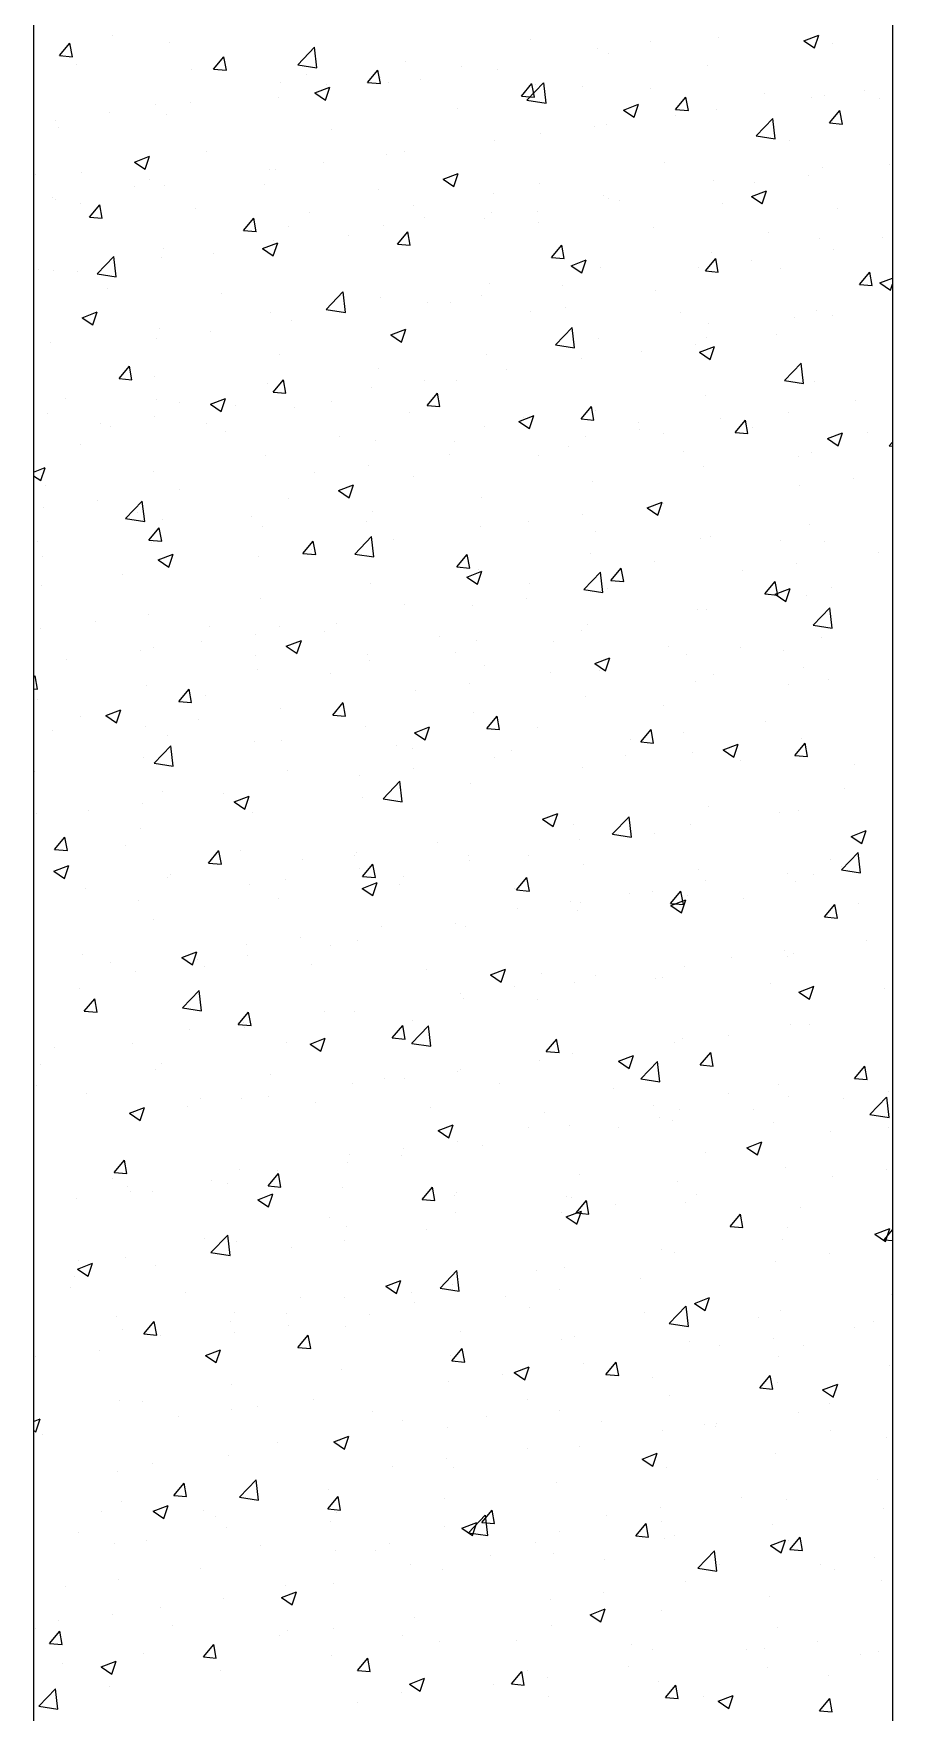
# Model space of a CAD drawing. Header units: millimetres. Extents: x 331487 to 517269, y 198509 to 399936.
# Drawn here: x 420204 to 420604, y 335988 to 336770 of the extents above; entities that cross this region are included whole.
import ezdxf

# ---------------------------------------------------------------- set-up
doc = ezdxf.new("R2010")
doc.units = ezdxf.units.MM
doc.header["$MEASUREMENT"] = 0
doc.layers.add('COLUMN', color=6, linetype='Continuous')

msp = doc.modelspace()

# ---------------------------------------------------------------- linework, layer by layer
at = {"layer": 'COLUMN'}
for p, q in [((420204.35, 340095.96), (420204.35, 335610.96)), ((420604.35, 339695.96), (420604.35, 335210.96))]:
    msp.add_line(p, q, dxfattribs=at)
at = {"layer": 'COLUMN', "color": 2, "linetype": 'Continuous'}
for p, q in [((420216.45, 336759.63), (420221.27, 336765.37)), ((420222.43, 336759.1), (420221.27, 336765.37)), ((420240.95, 336769.05), (420240.95, 336769.05)), ((420267.65, 336765.67), (420267.65, 336765.67)), ((420327.4, 336755.36), (420335.18, 336763.48)), ((420336.3, 336753.99), (420335.2, 336763.49)), ((420435.97, 336767), (420435.97, 336767)), ((420491.8, 336766.1), (420491.8, 336766.1)), ((420523.51, 336767.86), (420523.51, 336767.86)), ((420563.1, 336766.53), (420570.1, 336769.21)), ((420563.1, 336766.53), (420568.08, 336763.17)), ((420568.07, 336763.17), (420570.1, 336769.21)), ((420576.57, 336765.06), (420576.57, 336765.06)), ((420216.45, 336759.63), (420222.43, 336759.1)), ((420217.14, 336759.27), (420217.14, 336759.27)), ((420288.18, 336753.35), (420293, 336759.1)), ((420294.15, 336752.82), (420293, 336759.09)), ((420377.65, 336756.99), (420377.65, 336756.99)), ((420466.77, 336762.8), (420466.77, 336762.8)), ((420472.17, 336760.82), (420472.17, 336760.82)), ((420224.55, 336755.35), (420224.55, 336755.35)), ((420277.93, 336753.09), (420277.93, 336753.09)), ((420288.18, 336753.35), (420294.16, 336752.83)), ((420327.41, 336755.37), (420336.3, 336753.99)), ((420331.31, 336750.84), (420331.31, 336750.84)), ((420359.9, 336747.08), (420364.73, 336752.82)), ((420365.88, 336746.55), (420364.72, 336752.81)), ((420365.74, 336749.5), (420365.74, 336749.5)), ((420384.69, 336748.58), (420384.69, 336748.58)), ((420403.61, 336754.48), (420403.61, 336754.48)), ((420420.23, 336753.32), (420420.23, 336753.32)), ((420518.25, 336755.05), (420518.25, 336755.05)), ((420319.33, 336746.98), (420319.33, 336746.98)), ((420335.37, 336742.28), (420342.37, 336744.97)), ((420335.37, 336742.28), (420340.34, 336738.93)), ((420340.34, 336738.93), (420342.36, 336744.97)), ((420340.7, 336746.2), (420340.7, 336746.2)), ((420359.9, 336747.08), (420365.88, 336746.55)), ((420369.72, 336746.92), (420369.72, 336746.92)), ((420431.63, 336740.8), (420436.45, 336746.55)), ((420431.63, 336740.8), (420437.61, 336740.28)), ((420434.12, 336738.81), (420441.91, 336746.92)), ((420437.61, 336740.27), (420436.45, 336746.54)), ((420438.08, 336746.33), (420438.08, 336746.33)), ((420443.03, 336737.44), (420441.92, 336746.94)), ((420459.93, 336745.04), (420459.93, 336745.04)), ((420491.46, 336744.07), (420491.46, 336744.07)), ((420503.36, 336734.52), (420508.18, 336740.27)), ((420509.33, 336734), (420508.18, 336740.26)), ((420544.84, 336741.82), (420544.84, 336741.82)), ((420572.8, 336740.97), (420572.8, 336740.97)), ((420591.56, 336743.25), (420591.56, 336743.25)), ((420239.68, 336732.9), (420239.68, 336732.9)), ((420261.01, 336736.97), (420261.01, 336736.97)), ((420266.43, 336732.38), (420266.43, 336732.38)), ((420277.55, 336737.89), (420277.55, 336737.89)), ((420318.37, 336739.88), (420318.37, 336739.88)), ((420401.61, 336735.03), (420401.61, 336735.03)), ((420434.13, 336738.82), (420443.03, 336737.44)), ((420479.08, 336734.27), (420486.08, 336736.96)), ((420479.08, 336734.27), (420484.05, 336730.92)), ((420484.05, 336730.92), (420486.08, 336736.96)), ((420503.36, 336734.52), (420509.33, 336734)), ((420522.29, 336734.57), (420522.29, 336734.57)), ((420566.52, 336739.95), (420566.52, 336739.95)), ((420575.08, 336728.25), (420579.9, 336734)), ((420581.06, 336727.72), (420579.9, 336733.99)), ((420598.22, 336739.56), (420598.22, 336739.56)), ((420214.64, 336729.61), (420214.64, 336729.61)), ((420215.92, 336725.98), (420215.92, 336725.98)), ((420343.29, 336725.02), (420343.29, 336725.02)), ((420465.49, 336726.65), (420465.49, 336726.65)), ((420470.95, 336727.53), (420470.95, 336727.53)), ((420503.37, 336731.64), (420503.37, 336731.64)), ((420540.84, 336722.25), (420548.63, 336730.37)), ((420549.75, 336720.89), (420548.65, 336730.39)), ((420575.08, 336728.25), (420581.06, 336727.73)), ((420419.01, 336720.03), (420419.01, 336720.03)), ((420440.46, 336723.36), (420440.46, 336723.36)), ((420540.86, 336722.27), (420549.75, 336720.89)), ((420556.44, 336720.06), (420556.44, 336720.06)), ((420251.34, 336710.03), (420258.35, 336712.72)), ((420251.34, 336710.03), (420256.32, 336706.67)), ((420256.31, 336706.67), (420258.34, 336712.71)), ((420284.97, 336715.01), (420284.97, 336715.01)), ((420339.43, 336710.06), (420339.43, 336710.06)), ((420368.5, 336713.63), (420368.5, 336713.63)), ((420377.3, 336715.04), (420377.3, 336715.04)), ((420498.12, 336710.05), (420498.12, 336710.05)), ((420603.12, 336708.8), (420603.12, 336708.8)), ((420205.07, 336704.25), (420205.07, 336704.25)), ((420226.65, 336705), (420226.65, 336705)), ((420258.45, 336701.99), (420258.45, 336701.99)), ((420314.4, 336706.76), (420314.4, 336706.76)), ((420317.16, 336706.59), (420317.16, 336706.59)), ((420395.06, 336702.02), (420402.06, 336704.71)), ((420395.06, 336702.02), (420400.03, 336698.66)), ((420400.03, 336698.66), (420402.06, 336704.71)), ((420521.08, 336701.28), (420521.08, 336701.28)), ((420565.25, 336703.81), (420565.25, 336703.81)), ((420571.59, 336707.68), (420571.59, 336707.68)), ((420213.37, 336693.46), (420213.37, 336693.46)), ((420251.24, 336698.45), (420251.24, 336698.45)), ((420265.22, 336699.09), (420265.22, 336699.09)), ((420311.84, 336699.74), (420311.84, 336699.74)), ((420365.22, 336697.48), (420365.22, 336697.48)), ((420418.6, 336695.23), (420418.6, 336695.23)), ((420439.8, 336700.04), (420439.8, 336700.04)), ((420469.73, 336694.24), (420469.73, 336694.24)), ((420538.77, 336694.01), (420545.77, 336696.7)), ((420538.77, 336694.01), (420543.74, 336690.66)), ((420540.22, 336700.51), (420540.22, 336700.51)), ((420543.74, 336690.65), (420545.77, 336696.7)), ((420214.71, 336692.69), (420214.71, 336692.69)), ((420226.16, 336690.82), (420226.16, 336690.82)), ((420230.33, 336684.41), (420235.15, 336690.15)), ((420236.3, 336683.88), (420235.15, 336690.15)), ((420279.54, 336688.56), (420279.54, 336688.56)), ((420332.92, 336686.31), (420332.92, 336686.31)), ((420381.48, 336690.03), (420381.48, 336690.03)), ((420417.8, 336686.74), (420417.8, 336686.74)), ((420439.19, 336687.21), (420439.19, 336687.21)), ((420471.98, 336692.97), (420471.98, 336692.97)), ((420477.06, 336692.2), (420477.06, 336692.2)), ((420525.37, 336690.72), (420525.37, 336690.72)), ((420578.75, 336688.46), (420578.75, 336688.46)), ((420230.33, 336684.41), (420236.3, 336683.88)), ((420302.05, 336678.13), (420306.87, 336683.88)), ((420302.05, 336678.13), (420308.03, 336677.61)), ((420308.03, 336677.6), (420306.87, 336683.87)), ((420323.16, 336680.01), (420323.16, 336680.01)), ((420367.28, 336680.34), (420367.28, 336680.34)), ((420373.78, 336671.86), (420378.6, 336677.6)), ((420379.75, 336671.33), (420378.6, 336677.6)), ((420386.3, 336684.05), (420386.3, 336684.05)), ((420414.15, 336683.92), (420414.15, 336683.92)), ((420439.69, 336681.8), (420439.69, 336681.8)), ((420493.07, 336679.54), (420493.07, 336679.54)), ((420264.84, 336670), (420264.84, 336670)), ((420311.03, 336669.77), (420318.04, 336672.45)), ((420311.03, 336669.77), (420316.01, 336666.41)), ((420313.12, 336670.62), (420313.12, 336670.62)), ((420315.94, 336673.3), (420315.94, 336673.3)), ((420316.01, 336666.41), (420318.03, 336672.45)), ((420351, 336675.6), (420351, 336675.6)), ((420373.78, 336671.86), (420379.76, 336671.33)), ((420445.51, 336665.58), (420450.33, 336671.33)), ((420451.48, 336665.05), (420450.32, 336671.32)), ((420546.45, 336677.28), (420546.45, 336677.28)), ((420570.37, 336674.39), (420570.37, 336674.39)), ((420599.83, 336675.03), (420599.83, 336675.03)), ((420233.93, 336657.95), (420241.72, 336666.06)), ((420242.84, 336656.58), (420241.73, 336666.08)), ((420264, 336665.8), (420264, 336665.8)), ((420288.09, 336667.32), (420288.09, 336667.32)), ((420445.51, 336665.58), (420451.48, 336665.06)), ((420454.75, 336661.76), (420461.75, 336664.45)), ((420459.72, 336658.4), (420461.75, 336664.44)), ((420517.23, 336659.31), (420522.05, 336665.05)), ((420519.86, 336667.99), (420519.86, 336667.99)), ((420523.21, 336658.78), (420522.05, 336665.05)), ((420538.94, 336664.37), (420538.94, 336664.37)), ((420576.82, 336669.35), (420576.82, 336669.35)), ((420206.53, 336659.99), (420206.53, 336659.99)), ((420213.49, 336659.4), (420213.49, 336659.4)), ((420224.94, 336659.01), (420224.94, 336659.01)), ((420233.94, 336657.96), (420242.84, 336656.58)), ((420454.75, 336661.76), (420459.72, 336658.4)), ((420468.52, 336660.95), (420468.52, 336660.95)), ((420513.91, 336661.07), (420513.91, 336661.07)), ((420517.23, 336659.31), (420523.21, 336658.78)), ((420552.31, 336660.39), (420552.31, 336660.39)), ((420588.96, 336653.03), (420593.78, 336658.78)), ((420594.93, 336652.5), (420593.78, 336658.77)), ((420598.46, 336653.75), (420604.35, 336656.01)), ((420238.56, 336651.16), (420238.56, 336651.16)), ((420291.94, 336648.91), (420291.94, 336648.91)), ((420340.65, 336641.39), (420348.44, 336649.51)), ((420345.32, 336646.65), (420345.32, 336646.65)), ((420349.56, 336640.03), (420348.46, 336649.53)), ((420366.07, 336647.05), (420366.07, 336647.05)), ((420412.88, 336647.77), (420412.88, 336647.77)), ((420416.58, 336653.45), (420416.58, 336653.45)), ((420450.75, 336652.76), (420450.75, 336652.76)), ((420493.99, 336650.38), (420493.99, 336650.38)), ((420588.96, 336653.03), (420594.93, 336652.51)), ((420598.46, 336653.75), (420603.43, 336650.39)), ((420603.43, 336650.39), (420604.35, 336653.12)), ((420227.01, 336637.51), (420234.01, 336640.2)), ((420231.98, 336634.16), (420234.01, 336640.2)), ((420314.73, 336640.01), (420314.73, 336640.01)), ((420340.67, 336641.41), (420349.56, 336640.03)), ((420387.85, 336644.48), (420387.85, 336644.48)), ((420398.71, 336644.4), (420398.71, 336644.4)), ((420435.67, 336640.37), (420435.67, 336640.37)), ((420452.09, 336642.14), (420452.09, 336642.14)), ((420505.47, 336639.89), (420505.47, 336639.89)), ((420569.16, 336641.11), (420569.16, 336641.11)), ((420576.27, 336638.43), (420576.27, 336638.43)), ((420227.01, 336637.51), (420231.99, 336634.16)), ((420262.79, 336632.51), (420262.79, 336632.51)), ((420286.82, 336631.18), (420286.82, 336631.18)), ((420324.69, 336636.16), (420324.69, 336636.16)), ((420370.72, 336629.5), (420377.73, 336632.19)), ((420375.7, 336626.15), (420377.72, 336632.19)), ((420447.38, 336624.84), (420455.17, 336632.96)), ((420456.29, 336623.48), (420455.18, 336632.98)), ((420518.65, 336634.7), (420518.65, 336634.7)), ((420558.85, 336637.63), (420558.85, 336637.63)), ((420212.28, 336626.11), (420212.28, 336626.11)), ((420261.78, 336627.88), (420261.78, 336627.88)), ((420370.73, 336629.5), (420375.7, 336626.15)), ((420377.35, 336630.36), (420377.35, 336630.36)), ((420447.39, 336624.86), (420456.29, 336623.48)), ((420467.3, 336627.66), (420467.3, 336627.66)), ((420512.64, 336624.93), (420512.64, 336624.93)), ((420514.44, 336621.5), (420521.44, 336624.18)), ((420517.95, 336628.42), (420517.95, 336628.42)), ((420519.41, 336618.14), (420521.44, 336624.18)), ((420550.51, 336629.91), (420550.51, 336629.91)), ((420244.2, 336609.19), (420249.02, 336614.93)), ((420250.18, 336608.66), (420249.02, 336614.93)), ((420319.03, 336620.35), (420319.03, 336620.35)), ((420415.36, 336620.17), (420415.36, 336620.17)), ((420459.63, 336618.41), (420459.63, 336618.41)), ((420487.6, 336621.63), (420487.6, 336621.63)), ((420514.44, 336621.5), (420519.41, 336618.14)), ((420554.1, 336608.29), (420561.89, 336616.41)), ((420563.01, 336606.93), (420561.91, 336616.42)), ((420244.2, 336609.19), (420250.18, 336608.66)), ((420260.72, 336610.34), (420260.72, 336610.34)), ((420315.93, 336602.91), (420320.75, 336608.66)), ((420321.9, 336602.38), (420320.75, 336608.65)), ((420364.85, 336613.76), (420364.85, 336613.76)), ((420386.57, 336608.33), (420386.57, 336608.33)), ((420401.31, 336608.4), (420401.31, 336608.4)), ((420424.45, 336613.32), (420424.45, 336613.32)), ((420554.12, 336608.31), (420563.01, 336606.93)), ((420567.94, 336607.82), (420567.94, 336607.82)), ((420219.09, 336600.06), (420219.09, 336600.06)), ((420286.7, 336597.25), (420293.7, 336599.94)), ((420291.67, 336593.9), (420293.7, 336599.94)), ((420313.51, 336606.72), (420313.51, 336606.72)), ((420315.93, 336602.91), (420321.91, 336602.39)), ((420361.54, 336605.03), (420361.54, 336605.03)), ((420387.65, 336596.64), (420392.48, 336602.38)), ((420393.63, 336596.11), (420392.47, 336602.38)), ((420517.43, 336601.41), (420517.43, 336601.41)), ((420211.06, 336592.82), (420211.06, 336592.82)), ((420260.51, 336591.73), (420260.51, 336591.73)), ((420261.57, 336599.22), (420261.57, 336599.22)), ((420272.47, 336597.81), (420272.47, 336597.81)), ((420286.7, 336597.25), (420291.68, 336593.9)), ((420298.38, 336596.72), (420298.38, 336596.72)), ((420325.85, 336595.55), (420325.85, 336595.55)), ((420343, 336598.39), (420343, 336598.39)), ((420379.23, 336593.3), (420379.23, 336593.3)), ((420387.65, 336596.64), (420393.63, 336596.11)), ((420430.42, 336589.24), (420437.42, 336591.93)), ((420435.39, 336585.89), (420437.41, 336591.93)), ((420459.38, 336590.36), (420464.2, 336596.11)), ((420465.36, 336589.83), (420464.2, 336596.1)), ((420466.09, 336594.37), (420466.09, 336594.37)), ((420556.14, 336593.43), (420556.14, 336593.43)), ((420587.36, 336598.79), (420587.36, 336598.79)), ((420235.48, 336588.44), (420235.48, 336588.44)), ((420240.17, 336586.63), (420240.17, 336586.63)), ((420284.68, 336588.38), (420284.68, 336588.38)), ((420293.55, 336584.38), (420293.55, 336584.38)), ((420414.15, 336586.88), (420414.15, 336586.88)), ((420430.42, 336589.24), (420435.39, 336585.89)), ((420432.62, 336591.04), (420432.62, 336591.04)), ((420459.38, 336590.36), (420465.36, 336589.84)), ((420486, 336588.79), (420486, 336588.79)), ((420486.33, 336585.49), (420486.33, 336585.49)), ((420524.2, 336590.47), (420524.2, 336590.47)), ((420531.11, 336584.09), (420535.93, 336589.83)), ((420531.11, 336584.09), (420537.08, 336583.56)), ((420537.08, 336583.56), (420535.93, 336589.83)), ((420539.38, 336586.53), (420539.38, 336586.53)), ((420574.13, 336581.23), (420581.13, 336583.92)), ((420579.1, 336577.88), (420581.13, 336583.92)), ((420592.76, 336584.28), (420592.76, 336584.28)), ((420226.36, 336578.37), (420226.36, 336578.37)), ((420346.94, 336582.12), (420346.94, 336582.12)), ((420363.64, 336580.47), (420363.64, 336580.47)), ((420400.32, 336579.87), (420400.32, 336579.87)), ((420453.7, 336577.61), (420453.7, 336577.61)), ((420461.29, 336582.19), (420461.29, 336582.19)), ((420497.82, 336583.42), (420497.82, 336583.42)), ((420574.13, 336581.23), (420579.1, 336577.88)), ((420602.83, 336577.81), (420604.35, 336579.62)), ((420602.83, 336577.81), (420604.35, 336577.68)), ((420312.29, 336573.43), (420312.29, 336573.43)), ((420360.27, 336568.89), (420360.27, 336568.89)), ((420398.14, 336573.88), (420398.14, 336573.88)), ((420439.51, 336573.41), (420439.51, 336573.41)), ((420507.08, 336575.35), (420507.08, 336575.35)), ((420516.21, 336568.12), (420516.21, 336568.12)), ((420560.46, 336573.1), (420560.46, 336573.1)), ((420566.72, 336574.53), (420566.72, 336574.53)), ((420204.35, 336565.64), (420209.68, 336567.69)), ((420204.35, 336563.87), (420207.65, 336561.64)), ((420207.65, 336561.64), (420209.68, 336567.68)), ((420260.35, 336565.94), (420260.35, 336565.94)), ((420335.23, 336565.59), (420335.23, 336565.59)), ((420381.19, 336563.4), (420381.19, 336563.4)), ((420464.87, 336561.08), (420464.87, 336561.08)), ((420586.08, 336562.64), (420586.08, 336562.64)), ((420209.84, 336559.53), (420209.84, 336559.53)), ((420272.08, 336557.28), (420272.08, 336557.28)), ((420322.87, 336553.39), (420322.87, 336553.39)), ((420346.39, 336556.99), (420353.4, 336559.68)), ((420346.39, 336556.99), (420351.37, 336553.63)), ((420351.36, 336553.63), (420353.39, 336559.68)), ((420412.93, 336553.59), (420412.93, 336553.59)), ((420561.05, 336559.35), (420561.05, 336559.35)), ((420209.17, 336549), (420209.17, 336549)), ((420234.2, 336552.29), (420234.2, 336552.29)), ((420247.19, 336543.98), (420254.98, 336552.1)), ((420252.57, 336546.98), (420252.57, 336546.98)), ((420256.1, 336542.62), (420254.99, 336552.12)), ((420305.96, 336544.72), (420305.96, 336544.72)), ((420362.42, 336547.18), (420362.42, 336547.18)), ((420460.02, 336546.04), (420460.02, 336546.04)), ((420490.11, 336548.98), (420497.11, 336551.67)), ((420490.11, 336548.98), (420495.08, 336545.63)), ((420495.08, 336545.62), (420497.11, 336551.67)), ((420497.89, 336551.03), (420497.89, 336551.03)), ((420247.2, 336544), (420256.1, 336542.62)), ((420258.08, 336533.97), (420262.9, 336539.71)), ((420264.05, 336533.44), (420262.9, 336539.71)), ((420264.55, 336543.38), (420264.55, 336543.38)), ((420311.08, 336540.14), (420311.08, 336540.14)), ((420359.34, 336542.47), (420359.34, 336542.47)), ((420412.72, 336540.21), (420412.72, 336540.21)), ((420434.99, 336542.75), (420434.99, 336542.75)), ((420466.1, 336537.96), (420466.1, 336537.96)), ((420565.51, 336541.24), (420565.51, 336541.24)), ((420206.23, 336533.36), (420206.23, 336533.36)), ((420258.08, 336533.97), (420264.05, 336533.45)), ((420259.14, 336532.65), (420259.14, 336532.65)), ((420329.8, 336527.69), (420334.62, 336533.44)), ((420333.96, 336529.45), (420333.96, 336529.45)), ((420335.78, 336527.16), (420334.62, 336533.43)), ((420353.91, 336527.43), (420361.7, 336535.55)), ((420362.82, 336526.07), (420361.72, 336535.56)), ((420371.83, 336534.43), (420371.83, 336534.43)), ((420515, 336534.84), (420515, 336534.84)), ((420519.48, 336535.7), (420519.48, 336535.7)), ((420552.01, 336533.76), (420552.01, 336533.76)), ((420572.87, 336533.45), (420572.87, 336533.45)), ((420208.63, 336526.24), (420208.63, 336526.24)), ((420262.37, 336524.74), (420269.37, 336527.42)), ((420262.37, 336524.74), (420267.35, 336521.38)), ((420267.34, 336521.38), (420269.37, 336527.42)), ((420308.93, 336526.15), (420308.93, 336526.15)), ((420329.8, 336527.69), (420335.78, 336527.17)), ((420353.93, 336527.45), (420362.82, 336526.07)), ((420401.53, 336521.42), (420406.35, 336527.16)), ((420401.53, 336521.42), (420407.51, 336520.89)), ((420407.51, 336520.89), (420406.35, 336527.16)), ((420463.65, 336527.79), (420463.65, 336527.79)), ((420493.7, 336523.75), (420493.7, 336523.75)), ((420559.78, 336523.2), (420559.78, 336523.2)), ((420597.65, 336528.19), (420597.65, 336528.19)), ((420245.77, 336517.84), (420245.77, 336517.84)), ((420361.2, 336513.89), (420361.2, 336513.89)), ((420406.08, 336516.73), (420413.09, 336519.42)), ((420406.08, 336516.73), (420411.06, 336513.37)), ((420411.06, 336513.37), (420413.08, 336519.41)), ((420411.72, 336520.3), (420411.72, 336520.3)), ((420435.38, 336513.74), (420435.38, 336513.74)), ((420460.64, 336510.88), (420468.42, 336519)), ((420469.54, 336509.51), (420468.44, 336519.01)), ((420473.26, 336515.14), (420478.08, 336520.89)), ((420473.26, 336515.14), (420479.23, 336514.62)), ((420479.23, 336514.61), (420478.07, 336520.88)), ((420534.74, 336519.9), (420534.74, 336519.9)), ((420544.98, 336508.87), (420549.8, 336514.61)), ((420550.96, 336508.34), (420549.8, 336514.61)), ((420207.9, 336512.85), (420207.9, 336512.85)), ((420309.86, 336506.85), (420309.86, 336506.85)), ((420433.71, 336506.6), (420433.71, 336506.6)), ((420460.65, 336510.89), (420469.54, 336509.51)), ((420471.59, 336511.59), (420471.59, 336511.59)), ((420544.98, 336508.87), (420550.96, 336508.34)), ((420549.8, 336508.72), (420556.8, 336511.41)), ((420549.8, 336508.72), (420554.77, 336505.36)), ((420554.77, 336505.36), (420556.8, 336511.41)), ((420564.29, 336507.95), (420564.29, 336507.95)), ((420575.98, 336511.8), (420575.98, 336511.8)), ((420257.92, 336499.36), (420257.92, 336499.36)), ((420377.06, 336503.73), (420377.06, 336503.73)), ((420408.68, 336503.31), (420408.68, 336503.31)), ((420513.78, 336501.55), (420513.78, 336501.55)), ((420517.66, 336501.79), (420517.66, 336501.79)), ((420567.36, 336494.33), (420575.15, 336502.44)), ((420576.27, 336492.96), (420575.16, 336502.46)), ((420207.41, 336492.95), (420207.41, 336492.95)), ((420233.1, 336495.88), (420233.1, 336495.88)), ((420286.48, 336493.62), (420286.48, 336493.62)), ((420307.65, 336490.01), (420307.65, 336490.01)), ((420318.74, 336493.72), (420318.74, 336493.72)), ((420339.86, 336491.37), (420339.86, 336491.37)), ((420345.53, 336494.99), (420345.53, 336494.99)), ((420459.34, 336491.78), (420459.34, 336491.78)), ((420462.44, 336494.51), (420462.44, 336494.51)), ((420567.37, 336494.34), (420576.27, 336492.96)), ((420254.18, 336482.45), (420254.18, 336482.45)), ((420260.42, 336483.71), (420260.42, 336483.71)), ((420282.62, 336486.71), (420282.62, 336486.71)), ((420322.06, 336484.47), (420329.06, 336487.16)), ((420322.06, 336484.47), (420327.04, 336481.12)), ((420327.03, 336481.12), (420329.06, 336487.16)), ((420393.25, 336489.11), (420393.25, 336489.11)), ((420410.5, 336487.01), (420410.5, 336487.01)), ((420446.63, 336486.86), (420446.63, 336486.86)), ((420500.01, 336484.6), (420500.01, 336484.6)), ((420533.47, 336483.76), (420533.47, 336483.76)), ((420553.39, 336482.35), (420553.39, 336482.35)), ((420571.34, 336488.74), (420571.34, 336488.74)), ((420219.46, 336478.4), (420219.46, 336478.4)), ((420307.57, 336480.19), (420307.57, 336480.19)), ((420359.99, 336480.61), (420359.99, 336480.61)), ((420360.95, 336477.94), (420360.95, 336477.94)), ((420401.02, 336481.77), (420401.02, 336481.77)), ((420414.33, 336475.68), (420414.33, 336475.68)), ((420465.77, 336476.47), (420472.78, 336479.15)), ((420465.77, 336476.47), (420470.75, 336473.11)), ((420470.75, 336473.11), (420472.77, 336479.15)), ((420508.44, 336480.46), (420508.44, 336480.46)), ((420563.08, 336474.66), (420563.08, 336474.66)), ((420204.35, 336469.94), (420205.05, 336470.77)), ((420206.2, 336464.5), (420205.05, 336470.76)), ((420308.65, 336473.56), (420308.65, 336473.56)), ((420342.7, 336471.76), (420342.7, 336471.76)), ((420407.41, 336467.16), (420407.41, 336467.16)), ((420445.28, 336472.15), (420445.28, 336472.15)), ((420467.71, 336473.42), (420467.71, 336473.42)), ((420512.57, 336468.26), (420512.57, 336468.26)), ((420521.1, 336471.17), (420521.1, 336471.17)), ((420555.85, 336466.8), (420555.85, 336466.8)), ((420574.48, 336468.91), (420574.48, 336468.91)), ((420204.35, 336464.66), (420206.2, 336464.5)), ((420206.2, 336459.67), (420206.2, 336459.67)), ((420256.71, 336466.07), (420256.71, 336466.07)), ((420271.95, 336458.75), (420276.77, 336464.49)), ((420271.95, 336458.75), (420277.93, 336458.23)), ((420277.93, 336458.22), (420276.77, 336464.49)), ((420284.38, 336461.75), (420284.38, 336461.75)), ((420382.37, 336463.87), (420382.37, 336463.87)), ((420461.22, 336461.22), (420461.22, 336461.22)), ((420226.06, 336451.74), (420226.06, 336451.74)), ((420238.04, 336452.22), (420245.04, 336454.91)), ((420238.04, 336452.22), (420243.01, 336448.87)), ((420243.01, 336448.87), (420245.04, 336454.91)), ((420319.22, 336455.55), (420319.22, 336455.55)), ((420343.68, 336452.47), (420348.5, 336458.22)), ((420343.68, 336452.47), (420349.66, 336451.95)), ((420349.65, 336451.95), (420348.5, 336458.21)), ((420409.28, 336453.72), (420409.28, 336453.72)), ((420415.4, 336446.2), (420420.23, 336451.94)), ((420421.38, 336445.67), (420420.22, 336451.94)), ((420497.53, 336456.79), (420497.53, 336456.79)), ((420213.2, 336445.05), (420213.2, 336445.05)), ((420256.31, 336447.27), (420256.31, 336447.27)), ((420281.35, 336450.57), (420281.35, 336450.57)), ((420358.77, 336447.32), (420358.77, 336447.32)), ((420381.75, 336444.21), (420388.75, 336446.9)), ((420381.75, 336444.21), (420386.73, 336440.86)), ((420386.72, 336440.86), (420388.75, 336446.9)), ((420415.4, 336446.2), (420421.38, 336445.68)), ((420439.21, 336446.78), (420439.21, 336446.78)), ((420487.13, 336439.92), (420491.95, 336445.67)), ((420493.11, 336439.39), (420491.95, 336445.66)), ((420507.16, 336444.32), (420507.16, 336444.32)), ((420545.04, 336449.3), (420545.04, 336449.3)), ((420260.45, 336430.02), (420268.23, 336438.14)), ((420266.59, 336442.79), (420266.59, 336442.79)), ((420269.35, 336428.65), (420268.25, 336438.15)), ((420307.43, 336440.28), (420307.43, 336440.28)), ((420319.97, 336440.54), (420319.97, 336440.54)), ((420373.35, 336438.28), (420373.35, 336438.28)), ((420380.89, 336436.77), (420380.89, 336436.77)), ((420426.73, 336436.03), (420426.73, 336436.03)), ((420482.13, 336441.02), (420482.13, 336441.02)), ((420487.13, 336439.92), (420493.11, 336439.4)), ((420525.47, 336436.2), (420532.47, 336438.89)), ((420525.47, 336436.2), (420530.44, 336432.85)), ((420530.44, 336432.85), (420532.46, 336438.89)), ((420558.86, 336433.65), (420563.68, 336439.39)), ((420561.86, 336441.37), (420561.86, 336441.37)), ((420564.83, 336433.12), (420563.68, 336439.39)), ((420255.49, 336432.78), (420255.49, 336432.78)), ((420260.46, 336430.03), (420269.35, 336428.65)), ((420381.1, 336427.72), (420381.1, 336427.72)), ((420418.97, 336432.71), (420418.97, 336432.71)), ((420460.01, 336427.93), (420460.01, 336427.93)), ((420480.12, 336433.77), (420480.12, 336433.77)), ((420511.35, 336434.97), (420511.35, 336434.97)), ((420533.5, 336431.51), (420533.5, 336431.51)), ((420558.86, 336433.65), (420564.83, 336433.13)), ((420586.88, 336429.26), (420586.88, 336429.26)), ((420204.98, 336426.38), (420204.98, 336426.38)), ((420322.57, 336426.76), (420322.57, 336426.76)), ((420356.07, 336424.43), (420356.07, 336424.43)), ((420367.17, 336413.47), (420374.96, 336421.58)), ((420376.08, 336412.1), (420374.97, 336421.6)), ((420408.07, 336420.43), (420408.07, 336420.43)), ((420264.26, 336416.75), (420264.26, 336416.75)), ((420292.91, 336416.11), (420292.91, 336416.11)), ((420297.73, 336411.96), (420304.73, 336414.65)), ((420297.73, 336411.96), (420302.7, 336408.6)), ((420302.7, 336408.6), (420304.73, 336414.65)), ((420357.56, 336414.03), (420357.56, 336414.03)), ((420367.18, 336413.48), (420376.08, 336412.1)), ((420581.88, 336418.18), (420581.88, 336418.18)), ((420205.94, 336406.74), (420205.94, 336406.74)), ((420230, 336407.83), (420230, 336407.83)), ((420255.04, 336411.12), (420255.04, 336411.12)), ((420306.21, 336406.99), (420306.21, 336406.99)), ((420441.44, 336403.95), (420448.45, 336406.64)), ((420441.44, 336403.95), (420446.42, 336400.6)), ((420446.41, 336400.59), (420448.44, 336406.64)), ((420473.89, 336396.92), (420481.68, 336405.03)), ((420480.86, 336404.88), (420480.86, 336404.88)), ((420482.8, 336395.55), (420481.7, 336405.05)), ((420518.73, 336409.86), (420518.73, 336409.86)), ((420551.72, 336407.13), (420551.72, 336407.13)), ((420560.64, 336408.08), (420560.64, 336408.08)), ((420254.27, 336399.49), (420254.27, 336399.49)), ((420455.82, 336401.58), (420455.82, 336401.58)), ((420473.91, 336396.93), (420482.8, 336395.55)), ((420493.4, 336397.12), (420493.4, 336397.12)), ((420510.13, 336401.68), (420510.13, 336401.68)), ((420585.16, 336395.94), (420592.16, 336398.63)), ((420585.16, 336395.94), (420590.13, 336392.59)), ((420590.13, 336392.59), (420592.16, 336398.63)), ((420214.1, 336389.8), (420218.92, 336395.55)), ((420214.1, 336389.8), (420220.08, 336389.28)), ((420220.08, 336389.28), (420218.92, 336395.54)), ((420247.11, 336391.69), (420247.11, 336391.69)), ((420285.83, 336383.53), (420290.65, 336389.28)), ((420291.8, 336383), (420290.65, 336389.27)), ((420300.5, 336389.44), (420300.5, 336389.44)), ((420354.79, 336388.28), (420354.79, 336388.28)), ((420392.67, 336393.27), (420392.67, 336393.27)), ((420458.79, 336394.64), (420458.79, 336394.64)), ((420580.62, 336380.36), (420588.41, 336388.48)), ((420589.53, 336379), (420588.42, 336388.5)), ((420213.71, 336379.71), (420220.71, 336382.39)), ((420214.82, 336380.52), (420214.82, 336380.52)), ((420218.68, 336376.35), (420220.71, 336382.39)), ((420285.83, 336383.53), (420291.81, 336383.01)), ((420329.76, 336384.98), (420329.76, 336384.98)), ((420353.88, 336387.18), (420353.88, 336387.18)), ((420356.34, 336380.74), (420356.34, 336380.74)), ((420357.55, 336377.25), (420362.37, 336383)), ((420363.53, 336376.73), (420362.37, 336382.99)), ((420406.85, 336387.14), (420406.85, 336387.14)), ((420407.26, 336384.93), (420407.26, 336384.93)), ((420435.08, 336387.11), (420435.08, 336387.11)), ((420460.64, 336382.67), (420460.64, 336382.67)), ((420514.02, 336380.42), (420514.02, 336380.42)), ((420575.68, 336385.18), (420575.68, 336385.18)), ((420580.61, 336382.03), (420580.61, 336382.03)), ((420580.63, 336380.38), (420589.53, 336379)), ((420213.71, 336379.71), (420218.68, 336376.35)), ((420266.6, 336376.67), (420266.6, 336376.67)), ((420268.2, 336378.26), (420268.2, 336378.26)), ((420305, 336373.7), (420305, 336373.7)), ((420321.58, 336376), (420321.58, 336376)), ((420357.42, 336371.7), (420364.42, 336374.39)), ((420357.55, 336377.25), (420363.53, 336376.73)), ((420362.39, 336368.34), (420364.42, 336374.38)), ((420374.96, 336373.75), (420374.96, 336373.75)), ((420376.76, 336377.1), (420376.76, 336377.1)), ((420429.28, 336370.98), (420434.1, 336376.72)), ((420435.26, 336370.45), (420434.1, 336376.72)), ((420517.36, 336375.17), (420517.36, 336375.17)), ((420555.58, 336378.74), (420555.58, 336378.74)), ((420559.43, 336374.79), (420559.43, 336374.79)), ((420567.41, 336378.16), (420567.41, 336378.16)), ((420228.73, 336371.68), (420228.73, 336371.68)), ((420253.06, 336366.2), (420253.06, 336366.2)), ((420318.44, 336367.09), (420318.44, 336367.09)), ((420357.42, 336371.7), (420362.4, 336368.34)), ((420428.34, 336371.49), (420428.34, 336371.49)), ((420429.28, 336370.98), (420435.26, 336370.46)), ((420454.55, 336365.44), (420454.55, 336365.44)), ((420459.04, 336365.15), (420459.04, 336365.15)), ((420481.73, 336369.24), (420481.73, 336369.24)), ((420492.42, 336370.42), (420492.42, 336370.42)), ((420501.01, 336364.7), (420505.83, 336370.45)), ((420501.01, 336364.7), (420506.98, 336364.18)), ((420501.13, 336363.69), (420508.14, 336366.38)), ((420506.98, 336364.18), (420505.83, 336370.44)), ((420506.11, 336360.33), (420508.13, 336366.38)), ((420508.92, 336368.39), (420508.92, 336368.39)), ((420535.11, 336366.98), (420535.11, 336366.98)), ((420588.49, 336364.73), (420588.49, 336364.73)), ((420260.13, 336357.08), (420260.13, 336357.08)), ((420429.51, 336362.14), (420429.51, 336362.14)), ((420457.57, 336361.35), (420457.57, 336361.35)), ((420501.13, 336363.69), (420506.11, 336360.33)), ((420572.73, 336358.43), (420577.55, 336364.17)), ((420572.73, 336358.43), (420578.71, 336357.91)), ((420578.71, 336357.9), (420577.55, 336364.17)), ((420366.36, 336353.82), (420366.36, 336353.82)), ((420400.73, 336355.14), (420400.73, 336355.14)), ((420405.64, 336353.85), (420405.64, 336353.85)), ((420273.4, 336339.44), (420280.4, 336342.13)), ((420278.37, 336336.09), (420280.4, 336342.13)), ((420303.45, 336345.54), (420303.45, 336345.54)), ((420328.49, 336348.84), (420328.49, 336348.84)), ((420342.41, 336345.13), (420342.41, 336345.13)), ((420355.12, 336347.45), (420355.12, 336347.45)), ((420554.3, 336342.59), (420554.3, 336342.59)), ((420558.21, 336341.5), (420558.21, 336341.5)), ((420592.18, 336347.58), (420592.18, 336347.58)), ((420227.22, 336340.86), (420227.22, 336340.86)), ((420240.3, 336337.23), (420240.3, 336337.23)), ((420273.4, 336339.44), (420278.37, 336336.09)), ((420280.6, 336338.61), (420280.6, 336338.61)), ((420284.09, 336335.12), (420284.09, 336335.12)), ((420303.78, 336340.41), (420303.78, 336340.41)), ((420333.98, 336336.35), (420333.98, 336336.35)), ((420387.36, 336334.1), (420387.36, 336334.1)), ((420417.11, 336331.44), (420424.11, 336334.12)), ((420422.08, 336328.08), (420424.11, 336334.12)), ((420507.7, 336335.1), (420507.7, 336335.1)), ((420529.27, 336339.29), (420529.27, 336339.29)), ((420555.55, 336340.17), (420555.55, 336340.17)), ((420251.84, 336332.91), (420251.84, 336332.91)), ((420417.11, 336331.44), (420422.09, 336328.08)), ((420428.24, 336325.99), (420428.24, 336325.99)), ((420440.75, 336331.84), (420440.75, 336331.84)), ((420456.36, 336328.06), (420456.36, 336328.06)), ((420466.12, 336330.98), (420466.12, 336330.98)), ((420494.13, 336329.58), (420494.13, 336329.58)), ((420497.23, 336330.16), (420497.23, 336330.16)), ((420547.51, 336327.33), (420547.51, 336327.33)), ((420560.82, 336323.43), (420567.83, 336326.12)), ((420565.8, 336320.07), (420567.82, 336326.11)), ((420225.77, 336325.11), (420225.77, 336325.11)), ((420227.98, 336314.59), (420232.8, 336320.33)), ((420233.95, 336314.06), (420232.8, 336320.33)), ((420273.7, 336316.06), (420281.49, 336324.17)), ((420282.61, 336314.69), (420281.51, 336324.19)), ((420403.21, 336322.7), (420403.21, 336322.7)), ((420404.42, 336320.56), (420404.42, 336320.56)), ((420438.92, 336320.15), (420438.92, 336320.15)), ((420560.82, 336323.43), (420565.8, 336320.07)), ((420600.89, 336325.07), (420600.89, 336325.07)), ((420227.98, 336314.59), (420233.95, 336314.06)), ((420273.72, 336316.07), (420282.61, 336314.69)), ((420299.7, 336308.31), (420304.52, 336314.06)), ((420305.68, 336307.78), (420304.52, 336314.05)), ((420340.05, 336314.38), (420340.05, 336314.38)), ((420353.91, 336314.16), (420353.91, 336314.16)), ((420380.6, 336310.14), (420380.6, 336310.14)), ((420277.15, 336306.1), (420277.15, 336306.1)), ((420299.7, 336308.31), (420305.68, 336307.79)), ((420302.18, 336309.4), (420302.18, 336309.4)), ((420302.57, 336307.12), (420302.57, 336307.12)), ((420371.43, 336302.04), (420376.25, 336307.78)), ((420377.4, 336301.51), (420376.25, 336307.77)), ((420380.43, 336299.5), (420388.22, 336307.62)), ((420389.34, 336298.14), (420388.23, 336307.64)), ((420528, 336303.15), (420528, 336303.15)), ((420557, 336308.21), (420557, 336308.21)), ((420565.87, 336308.14), (420565.87, 336308.14)), ((420213.99, 336297.79), (420213.99, 336297.79)), ((420250.63, 336299.62), (420250.63, 336299.62)), ((420322.28, 336300.13), (420322.28, 336300.13)), ((420333.09, 336299.18), (420340.09, 336301.87)), ((420333.09, 336299.18), (420338.06, 336295.83)), ((420338.06, 336295.83), (420340.09, 336301.87)), ((420371.43, 336302.04), (420377.41, 336301.51)), ((420380.44, 336299.52), (420389.34, 336298.14)), ((420443.15, 336295.76), (420447.98, 336301.51)), ((420443.16, 336295.76), (420449.13, 336295.24)), ((420449.13, 336295.23), (420447.97, 336301.5)), ((420455.14, 336294.77), (420455.14, 336294.77)), ((420502.96, 336299.85), (420502.96, 336299.85)), ((420506.49, 336301.81), (420506.49, 336301.81)), ((420514.88, 336289.48), (420519.7, 336295.23)), ((420520.86, 336288.96), (420519.7, 336295.22)), ((420207.74, 336289.76), (420207.74, 336289.76)), ((420261.13, 336287.51), (420261.13, 336287.51)), ((420263.96, 336290.12), (420263.96, 336290.12)), ((420401.93, 336286.55), (420401.93, 336286.55)), ((420403.2, 336287.27), (420403.2, 336287.27)), ((420439.81, 336291.54), (420439.81, 336291.54)), ((420476.8, 336291.17), (420483.8, 336293.86)), ((420476.8, 336291.17), (420481.78, 336287.82)), ((420481.77, 336287.82), (420483.8, 336293.86)), ((420487.15, 336282.95), (420494.94, 336291.07)), ((420496.06, 336281.59), (420494.96, 336291.08)), ((420514.88, 336289.48), (420520.86, 336288.96)), ((420586.61, 336283.21), (420591.43, 336288.95)), ((420592.58, 336282.68), (420591.43, 336288.95)), ((420205.64, 336280.11), (420205.64, 336280.11)), ((420314.51, 336285.25), (420314.51, 336285.25)), ((420352.69, 336280.87), (420352.69, 336280.87)), ((420367.89, 336283), (420367.89, 336283)), ((420376.9, 336283.26), (420376.9, 336283.26)), ((420421.27, 336280.74), (420421.27, 336280.74)), ((420487.17, 336282.97), (420496.06, 336281.59)), ((420551.42, 336280.5), (420551.42, 336280.5)), ((420586.61, 336283.21), (420592.58, 336282.69)), ((420228.83, 336276.33), (420228.83, 336276.33)), ((420282.21, 336274.07), (420282.21, 336274.07)), ((420301.35, 336273.83), (420301.35, 336273.83)), ((420313.75, 336274.94), (420313.75, 336274.94)), ((420335.59, 336271.82), (420335.59, 336271.82)), ((420474.66, 336278.48), (420474.66, 336278.48)), ((420528.04, 336276.23), (420528.04, 336276.23)), ((420555.78, 336274.92), (420555.78, 336274.92)), ((420581.42, 336273.97), (420581.42, 336273.97)), ((420593.88, 336266.4), (420601.66, 336274.52)), ((420602.78, 336265.03), (420601.68, 336274.53)), ((420602.72, 336277.01), (420602.72, 336277.01)), ((420249.07, 336266.93), (420256.07, 336269.62)), ((420249.07, 336266.93), (420254.04, 336263.57)), ((420249.41, 336266.33), (420249.41, 336266.33)), ((420250.84, 336266.66), (420250.84, 336266.66)), ((420254.04, 336263.57), (420256.07, 336269.62)), ((420275.87, 336269.96), (420275.87, 336269.96)), ((420388.98, 336269.56), (420388.98, 336269.56)), ((420442.36, 336267.31), (420442.36, 336267.31)), ((420493.11, 336270.49), (420493.11, 336270.49)), ((420495.74, 336265.05), (420495.74, 336265.05)), ((420501.69, 336263.71), (420501.69, 336263.71)), ((420505.27, 336268.52), (420505.27, 336268.52)), ((420539.56, 336268.69), (420539.56, 336268.69)), ((420593.89, 336266.41), (420602.78, 336265.03)), ((420392.78, 336258.92), (420399.78, 336261.61)), ((420392.78, 336258.92), (420397.75, 336255.57)), ((420397.75, 336255.56), (420399.78, 336261.61)), ((420434.79, 336260.48), (420434.79, 336260.48)), ((420453.93, 336261.48), (420453.93, 336261.48)), ((420476.66, 336260.41), (420476.66, 336260.41)), ((420549.12, 336262.8), (420549.12, 336262.8)), ((420575.39, 336258.55), (420575.39, 336258.55)), ((420602.51, 336260.54), (420602.51, 336260.54)), ((420351.48, 336247.58), (420351.48, 336247.58)), ((420376.47, 336250.47), (420376.47, 336250.47)), ((420401.99, 336253.98), (420401.99, 336253.98)), ((420413.5, 336252.1), (420413.5, 336252.1)), ((420517.07, 336248.54), (420517.07, 336248.54)), ((420536.49, 336250.91), (420543.49, 336253.6)), ((420536.49, 336250.91), (420541.47, 336247.56)), ((420541.46, 336247.56), (420543.49, 336253.6)), ((420241.85, 336239.37), (420246.67, 336245.11)), ((420247.83, 336238.84), (420246.67, 336245.11)), ((420300.13, 336240.54), (420300.13, 336240.54)), ((420318.15, 336240.46), (420318.15, 336240.46)), ((420350.59, 336243.82), (420350.59, 336243.82)), ((420375.63, 336247.11), (420375.63, 336247.11)), ((420554.56, 336241.63), (420554.56, 336241.63)), ((420601.45, 336240.86), (420601.45, 336240.86)), ((420241.23, 336236.68), (420241.23, 336236.68)), ((420241.85, 336239.37), (420247.83, 336238.84)), ((420248.19, 336233.04), (420248.19, 336233.04)), ((420287.44, 336235.5), (420287.44, 336235.5)), ((420294.61, 336234.42), (420294.61, 336234.42)), ((420313.58, 336233.09), (420318.4, 336238.84)), ((420313.58, 336233.09), (420319.56, 336232.57)), ((420319.55, 336232.56), (420318.4, 336238.83)), ((420348, 336232.16), (420348, 336232.16)), ((420385.3, 336226.82), (420390.12, 336232.56)), ((420391.28, 336226.29), (420390.12, 336232.56)), ((420458.75, 336238.53), (420458.75, 336238.53)), ((420504.05, 336235.23), (420504.05, 336235.23)), ((420576.41, 336237.57), (420576.41, 336237.57)), ((420224.53, 336227.22), (420224.53, 336227.22)), ((420249.57, 336230.52), (420249.57, 336230.52)), ((420259.83, 336230.45), (420259.83, 336230.45)), ((420308.76, 336226.67), (420315.76, 336229.36)), ((420308.76, 336226.67), (420313.73, 336223.31)), ((420313.73, 336223.31), (420315.76, 336229.35)), ((420385.3, 336226.82), (420391.28, 336226.29)), ((420400.43, 336228.51), (420400.43, 336228.51)), ((420401.38, 336229.91), (420401.38, 336229.91)), ((420452.71, 336228.19), (420452.71, 336228.19)), ((420454.76, 336227.65), (420454.76, 336227.65)), ((420457.03, 336220.54), (420461.85, 336226.29)), ((420463.01, 336220.01), (420461.85, 336226.28)), ((420475.38, 336224.27), (420475.38, 336224.27)), ((420508.14, 336225.4), (420508.14, 336225.4)), ((420513.26, 336229.25), (420513.26, 336229.25)), ((420342.11, 336218.5), (420342.11, 336218.5)), ((420400.77, 336220.69), (420400.77, 336220.69)), ((420450.35, 336220.97), (420450.35, 336220.97)), ((420452.47, 336218.66), (420459.47, 336221.35)), ((420452.47, 336218.66), (420457.45, 336215.3)), ((420457.03, 336220.54), (420463.01, 336220.02)), ((420457.44, 336215.3), (420459.47, 336221.35)), ((420528.76, 336214.27), (420533.58, 336220.01)), ((420534.73, 336213.74), (420533.58, 336220.01)), ((420561.53, 336223.14), (420561.53, 336223.14)), ((420283.79, 336208.49), (420283.79, 336208.49)), ((420286.96, 336202.09), (420294.75, 336210.21)), ((420295.87, 336200.73), (420294.77, 336210.22)), ((420350.26, 336214.29), (420350.26, 336214.29)), ((420387.19, 336212.66), (420387.19, 336212.66)), ((420528.76, 336214.27), (420534.73, 336213.74)), ((420553.35, 336208.34), (420553.35, 336208.34)), ((420555.26, 336213.54), (420555.26, 336213.54)), ((420596.18, 336210.65), (420603.19, 336213.34)), ((420596.18, 336210.65), (420601.16, 336207.3)), ((420600.48, 336207.99), (420604.35, 336212.6)), ((420601.16, 336207.29), (420603.18, 336213.34)), ((420286.98, 336202.11), (420295.87, 336200.73)), ((420298.92, 336207.25), (420298.92, 336207.25)), ((420324.29, 336204.37), (420324.29, 336204.37)), ((420349.32, 336207.67), (420349.32, 336207.67)), ((420496.94, 336203.53), (420496.94, 336203.53)), ((420502.84, 336201.94), (420502.84, 336201.94)), ((420575.14, 336201.42), (420575.14, 336201.42)), ((420600.48, 336207.99), (420604.35, 336207.65)), ((420224.74, 336194.41), (420231.74, 336197.1)), ((420224.74, 336194.41), (420229.71, 336191.06)), ((420225.47, 336198.48), (420225.47, 336198.48)), ((420229.71, 336191.06), (420231.73, 336197.1)), ((420246.98, 336199.75), (420246.98, 336199.75)), ((420261.13, 336196.06), (420261.13, 336196.06)), ((420393.69, 336185.54), (420401.47, 336193.66)), ((420402.59, 336184.17), (420401.49, 336193.67)), ((420438.62, 336193.52), (420438.62, 336193.52)), ((420451.49, 336194.9), (420451.49, 336194.9)), ((420550.1, 336198.13), (420550.1, 336198.13)), ((420221.76, 336185.58), (420221.76, 336185.58)), ((420223.26, 336191.07), (420223.26, 336191.07)), ((420368.45, 336186.41), (420375.45, 336189.09)), ((420368.45, 336186.41), (420373.42, 336183.05)), ((420373.42, 336183.05), (420375.45, 336189.09)), ((420393.7, 336185.55), (420402.59, 336184.17)), ((420399.56, 336187.4), (420399.56, 336187.4)), ((420449.08, 336184.83), (420449.08, 336184.83)), ((420486.95, 336189.81), (420486.95, 336189.81)), ((420275.14, 336183.32), (420275.14, 336183.32)), ((420328.52, 336181.07), (420328.52, 336181.07)), ((420349.04, 336181), (420349.04, 336181)), ((420380.3, 336183.51), (420380.3, 336183.51)), ((420381.91, 336178.81), (420381.91, 336178.81)), ((420424.04, 336181.53), (420424.04, 336181.53)), ((420500.41, 336168.99), (420508.2, 336177.11)), ((420509.32, 336167.62), (420508.21, 336177.12)), ((420512.16, 336178.4), (420519.16, 336181.09)), ((420512.16, 336178.4), (420517.14, 336175.04)), ((420517.13, 336175.04), (420519.16, 336181.08)), ((420604.07, 336182.55), (420604.07, 336182.55)), ((420242.84, 336172.14), (420242.84, 336172.14)), ((420255.73, 336164.15), (420260.55, 336169.89)), ((420261.7, 336163.62), (420260.55, 336169.89)), ((420296.23, 336169.89), (420296.23, 336169.89)), ((420297.7, 336173.96), (420297.7, 336173.96)), ((420321.98, 336173.5), (420321.98, 336173.5)), ((420360.89, 336173.22), (420360.89, 336173.22)), ((420435.29, 336176.55), (420435.29, 336176.55)), ((420488.67, 336174.3), (420488.67, 336174.3)), ((420542.05, 336172.04), (420542.05, 336172.04)), ((420552.13, 336175.05), (420552.13, 336175.05)), ((420595.43, 336169.79), (420595.43, 336169.79)), ((420245.76, 336166.46), (420245.76, 336166.46)), ((420255.73, 336164.15), (420261.7, 336163.62)), ((420263.67, 336163.49), (420263.67, 336163.49)), ((420297.98, 336164.93), (420297.98, 336164.93)), ((420323.01, 336168.23), (420323.01, 336168.23)), ((420327.45, 336157.87), (420332.27, 336163.62)), ((420333.43, 336157.34), (420332.27, 336163.61)), ((420349.61, 336167.63), (420349.61, 336167.63)), ((420402.99, 336165.38), (420402.99, 336165.38)), ((420450.28, 336161.61), (420450.28, 336161.61)), ((420456.37, 336163.12), (420456.37, 336163.12)), ((420500.42, 336169), (420509.32, 336167.62)), ((420501.62, 336168.65), (420501.62, 336168.65)), ((420548.83, 336161.98), (420548.83, 336161.98)), ((420586.7, 336166.97), (420586.7, 336166.97)), ((420234.83, 336156.62), (420234.83, 336156.62)), ((420284.43, 336154.15), (420291.43, 336156.84)), ((420284.43, 336154.15), (420289.4, 336150.8)), ((420289.4, 336150.8), (420291.43, 336156.84)), ((420327.45, 336157.87), (420333.43, 336157.35)), ((420398.34, 336154.11), (420398.34, 336154.11)), ((420399.18, 336151.6), (420404, 336157.34)), ((420405.15, 336151.07), (420404, 336157.34)), ((420509.75, 336160.87), (420509.75, 336160.87)), ((420523.8, 336158.69), (420523.8, 336158.69)), ((420551.13, 336153.87), (420551.13, 336153.87)), ((420563.14, 336158.61), (420563.14, 336158.61)), ((420205.35, 336153.48), (420205.35, 336153.48)), ((420347.83, 336147.71), (420347.83, 336147.71)), ((420399.18, 336151.6), (420405.16, 336151.07)), ((420428.14, 336146.14), (420435.14, 336148.83)), ((420428.14, 336146.14), (420433.11, 336142.79)), ((420433.11, 336142.79), (420435.14, 336148.83)), ((420460.64, 336150.37), (420460.64, 336150.37)), ((420470.91, 336145.32), (420475.73, 336151.07)), ((420476.88, 336144.79), (420475.72, 336151.06)), ((420602.86, 336149.26), (420602.86, 336149.26)), ((420296.49, 336140.67), (420296.49, 336140.67)), ((420397.74, 336142.09), (420397.74, 336142.09)), ((420422.77, 336145.38), (420422.77, 336145.38)), ((420470.91, 336145.32), (420476.88, 336144.8)), ((420492.81, 336143.86), (420492.81, 336143.86)), ((420542.63, 336139.05), (420547.45, 336144.79)), ((420542.63, 336139.05), (420548.61, 336138.52)), ((420548.61, 336138.52), (420547.45, 336144.79)), ((420550.92, 336141.76), (420550.92, 336141.76)), ((420571.85, 336138.14), (420578.85, 336140.82)), ((420571.85, 336138.14), (420576.83, 336134.78)), ((420576.82, 336134.78), (420578.85, 336140.82)), ((420244.55, 336133.17), (420244.55, 336133.17)), ((420255.25, 336132.49), (420255.25, 336132.49)), ((420308.63, 336130.23), (420308.63, 336130.23)), ((420334.58, 336133.77), (420334.58, 336133.77)), ((420434.49, 336133.85), (420434.49, 336133.85)), ((420500.41, 336135.36), (420500.41, 336135.36)), ((420575.09, 336131.92), (420575.09, 336131.92)), ((420204.35, 336123.41), (420207.41, 336124.59)), ((420205.38, 336118.54), (420207.4, 336124.59)), ((420271.67, 336125.49), (420271.67, 336125.49)), ((420296.71, 336128.79), (420296.71, 336128.79)), ((420362.01, 336127.98), (420362.01, 336127.98)), ((420376.17, 336123.84), (420376.17, 336123.84)), ((420415.39, 336125.72), (420415.39, 336125.72)), ((420449.06, 336128.32), (420449.06, 336128.32)), ((420468.77, 336123.47), (420468.77, 336123.47)), ((420522.52, 336122.54), (420522.52, 336122.54)), ((420560.4, 336127.53), (420560.4, 336127.53)), ((420204.35, 336119.24), (420205.38, 336118.54)), ((420208.52, 336117.18), (420208.52, 336117.18)), ((420344.12, 336113.89), (420351.12, 336116.58)), ((420346.61, 336114.42), (420346.61, 336114.42)), ((420349.09, 336110.53), (420351.12, 336116.58)), ((420397.12, 336120.82), (420397.12, 336120.82)), ((420497.49, 336119.24), (420497.49, 336119.24)), ((420516.77, 336121.91), (420516.77, 336121.91)), ((420522.16, 336121.21), (420522.16, 336121.21)), ((420575.54, 336118.96), (420575.54, 336118.96)), ((420601.64, 336115.97), (420601.64, 336115.97)), ((420295.27, 336107.38), (420295.27, 336107.38)), ((420317.86, 336113.83), (420317.86, 336113.83)), ((420344.12, 336113.89), (420349.09, 336110.54)), ((420434.34, 336110.93), (420434.34, 336110.93)), ((420458.45, 336111.9), (420458.45, 336111.9)), ((420487.83, 336105.88), (420494.83, 336108.57)), ((420492.8, 336102.53), (420494.83, 336108.57)), ((420549.7, 336108.48), (420549.7, 336108.48)), ((420243.33, 336099.88), (420243.33, 336099.88)), ((420259.54, 336103.82), (420259.54, 336103.82)), ((420371.43, 336102.65), (420371.43, 336102.65)), ((420396.46, 336105.94), (420396.46, 336105.94)), ((420400.14, 336101.89), (420400.14, 336101.89)), ((420487.83, 336105.88), (420492.8, 336102.53)), ((420499.19, 336102.07), (420499.19, 336102.07)), ((420269.6, 336088.93), (420274.42, 336094.67)), ((420275.58, 336088.4), (420274.42, 336094.67)), ((420300.22, 336088.13), (420308.01, 336096.25)), ((420309.13, 336086.76), (420308.02, 336096.26)), ((420308.27, 336094.33), (420308.27, 336094.33)), ((420341.82, 336091.88), (420341.82, 336091.88)), ((420447.85, 336095.03), (420447.85, 336095.03)), ((420597.25, 336096.4), (420597.25, 336096.4)), ((420245.37, 336086.05), (420245.37, 336086.05)), ((420260.09, 336081.64), (420267.1, 336084.33)), ((420265.07, 336078.28), (420267.09, 336084.32)), ((420269.6, 336088.93), (420275.58, 336088.41)), ((420270.4, 336089.35), (420270.4, 336089.35)), ((420300.23, 336088.14), (420309.13, 336086.76)), ((420341.33, 336082.65), (420346.15, 336088.4)), ((420347.3, 336082.12), (420346.15, 336088.39)), ((420395.91, 336087.53), (420395.91, 336087.53)), ((420534.09, 336088.08), (420534.09, 336088.08)), ((420554.96, 336086.91), (420554.96, 336086.91)), ((420235.77, 336081.39), (420235.77, 336081.39)), ((420260.1, 336081.64), (420265.07, 336078.28)), ((420283.5, 336081.86), (420283.5, 336081.86)), ((420289.15, 336079.13), (420289.15, 336079.13)), ((420341.33, 336082.65), (420347.31, 336082.13)), ((420342.54, 336076.88), (420342.54, 336076.88)), ((420345.4, 336081.13), (420345.4, 336081.13)), ((420403.81, 336073.63), (420410.81, 336076.32)), ((420406.94, 336071.58), (420414.73, 336079.69)), ((420408.78, 336070.27), (420410.81, 336076.32)), ((420413.05, 336076.38), (420417.88, 336082.12)), ((420413.05, 336076.38), (420419.03, 336075.85)), ((420415.85, 336070.21), (420414.75, 336079.71)), ((420419.03, 336075.85), (420417.87, 336082.12)), ((420471.18, 336079.8), (420471.18, 336079.8)), ((420484.78, 336070.1), (420489.6, 336075.85)), ((420490.76, 336069.57), (420489.6, 336075.84)), ((420496.22, 336083.1), (420496.22, 336083.1)), ((420496.64, 336076.9), (420496.64, 336076.9)), ((420600.42, 336082.68), (420600.42, 336082.68)), ((420225.18, 336071.85), (420225.18, 336071.85)), ((420256.86, 336067.96), (420256.86, 336067.96)), ((420294.05, 336074.09), (420294.05, 336074.09)), ((420395.92, 336074.62), (420395.92, 336074.62)), ((420403.81, 336073.63), (420408.78, 336070.27)), ((420406.96, 336071.59), (420415.85, 336070.21)), ((420408.03, 336071.49), (420408.03, 336071.49)), ((420449.3, 336072.37), (420449.3, 336072.37)), ((420484.78, 336070.1), (420490.76, 336069.58)), ((420497.97, 336068.78), (420497.97, 336068.78)), ((420502.68, 336070.11), (420502.68, 336070.11)), ((420547.52, 336065.62), (420554.52, 336068.31)), ((420548.48, 336075.19), (420548.48, 336075.19)), ((420552.49, 336062.26), (420554.52, 336068.31)), ((420556.07, 336067.86), (420556.07, 336067.86)), ((420556.51, 336063.83), (420561.33, 336069.57)), ((420562.48, 336063.3), (420561.33, 336069.57)), ((420242.11, 336066.59), (420242.11, 336066.59)), ((420310.24, 336065.7), (420310.24, 336065.7)), ((420345.12, 336063.21), (420345.12, 336063.21)), ((420363.62, 336063.45), (420363.62, 336063.45)), ((420370.16, 336066.5), (420370.16, 336066.5)), ((420417, 336061.19), (420417, 336061.19)), ((420438.33, 336066.89), (420438.33, 336066.89)), ((420446.63, 336061.74), (420446.63, 336061.74)), ((420513.67, 336055.02), (420521.46, 336063.14)), ((420522.58, 336053.66), (420521.47, 336063.16)), ((420547.52, 336065.62), (420552.5, 336062.27)), ((420556.51, 336063.83), (420562.48, 336063.3)), ((420595.97, 336060.25), (420595.97, 336060.25)), ((420281.97, 336054.89), (420281.97, 336054.89)), ((420380.01, 336056.88), (420380.01, 336056.88)), ((420394.69, 336054.25), (420394.69, 336054.25)), ((420470.39, 336058.94), (420470.39, 336058.94)), ((420513.68, 336055.04), (420522.58, 336053.66)), ((420523.77, 336056.68), (420523.77, 336056.68)), ((420570.94, 336056.96), (420570.94, 336056.96)), ((420577.15, 336054.42), (420577.15, 336054.42)), ((420219.06, 336046.61), (420219.06, 336046.61)), ((420244.09, 336049.91), (420244.09, 336049.91)), ((420319.79, 336041.38), (420326.79, 336044.06)), ((420321.69, 336046.87), (420321.69, 336046.87)), ((420324.76, 336038.02), (420326.78, 336044.06)), ((420344.18, 336047.84), (420344.18, 336047.84)), ((420507.78, 336048.64), (420507.78, 336048.64)), ((420599.21, 336049.39), (420599.21, 336049.39)), ((420263.37, 336036.86), (420263.37, 336036.86)), ((420292.84, 336040.8), (420292.84, 336040.8)), ((420319.79, 336041.38), (420324.76, 336038.02)), ((420444.88, 336040.36), (420444.88, 336040.36)), ((420469.91, 336043.66), (420469.91, 336043.66)), ((420547.27, 336041.9), (420547.27, 336041.9)), ((420215.88, 336030.56), (420215.88, 336030.56)), ((420240.9, 336033.3), (420240.9, 336033.3)), ((420381.72, 336032.05), (420381.72, 336032.05)), ((420445.41, 336028.45), (420445.41, 336028.45)), ((420463.5, 336033.37), (420470.5, 336036.06)), ((420463.5, 336033.37), (420468.47, 336030.01)), ((420468.47, 336030.01), (420470.5, 336036.05)), ((420496.76, 336035.49), (420496.76, 336035.49)), ((420205.05, 336026.85), (420205.05, 336026.85)), ((420211.75, 336019.98), (420216.57, 336025.73)), ((420217.73, 336019.46), (420216.57, 336025.72)), ((420269.26, 336028.3), (420269.26, 336028.3)), ((420318.81, 336023.77), (420318.81, 336023.77)), ((420322.64, 336026.05), (420322.64, 336026.05)), ((420343.85, 336027.06), (420343.85, 336027.06)), ((420376.02, 336023.79), (420376.02, 336023.79)), ((420393.48, 336020.96), (420393.48, 336020.96)), ((420429.41, 336021.54), (420429.41, 336021.54)), ((420550.83, 336027.24), (420550.83, 336027.24)), ((420569.67, 336020.81), (420569.67, 336020.81)), ((420211.75, 336019.98), (420217.73, 336019.46)), ((420255.66, 336015.45), (420255.66, 336015.45)), ((420283.48, 336013.71), (420288.3, 336019.45)), ((420283.48, 336013.71), (420289.45, 336013.19)), ((420289.45, 336013.18), (420288.3, 336019.45)), ((420342.97, 336014.55), (420342.97, 336014.55)), ((420355.2, 336007.43), (420360.02, 336013.18)), ((420361.18, 336006.9), (420360.02, 336013.17)), ((420482.79, 336019.28), (420482.79, 336019.28)), ((420492.52, 336017.23), (420492.52, 336017.23)), ((420536.17, 336017.03), (420536.17, 336017.03)), ((420544.63, 336017.52), (420544.63, 336017.52)), ((420589.55, 336014.77), (420589.55, 336014.77)), ((420597.99, 336016.1), (420597.99, 336016.1)), ((420217.79, 336010.46), (420217.79, 336010.46)), ((420235.76, 336009.12), (420242.77, 336011.81)), ((420235.76, 336009.12), (420240.74, 336005.77)), ((420240.73, 336005.77), (420242.76, 336011.81)), ((420291.62, 336007.51), (420291.62, 336007.51)), ((420355.2, 336007.43), (420361.18, 336006.91)), ((420426.93, 336001.16), (420431.75, 336006.9)), ((420432.91, 336000.63), (420431.75, 336006.9)), ((420434.2, 336007.22), (420434.2, 336007.22)), ((420481.48, 336009.2), (420481.48, 336009.2)), ((420546.05, 336008.61), (420546.05, 336008.61)), ((420574.8, 336005.29), (420574.8, 336005.29)), ((420206.75, 335990.72), (420214.54, 335998.83)), ((420215.66, 335989.35), (420214.56, 335998.85)), ((420239.68, 336000.02), (420239.68, 336000.02)), ((420375.88, 335997.21), (420375.88, 335997.21)), ((420379.48, 336001.11), (420386.48, 336003.8)), ((420379.48, 336001.11), (420384.45, 335997.76)), ((420384.45, 335997.76), (420386.48, 336003.8)), ((420418.57, 336000.92), (420418.57, 336000.92)), ((420426.93, 336001.16), (420432.91, 336000.64)), ((420443.6, 336004.22), (420443.6, 336004.22)), ((420495.54, 336002.21), (420495.54, 336002.21)), ((420498.66, 335994.88), (420503.48, 336000.63)), ((420504.63, 335994.35), (420503.47, 336000.62)), ((420206.77, 335990.73), (420215.66, 335989.35)), ((420355.41, 335992.61), (420355.41, 335992.61)), ((420444.2, 335995.16), (420444.2, 335995.16)), ((420498.66, 335994.88), (420504.63, 335994.36)), ((420516.48, 335995.28), (420516.48, 335995.28)), ((420523.19, 335993.11), (420530.19, 335995.79)), ((420523.19, 335993.11), (420528.16, 335989.75)), ((420528.16, 335989.75), (420530.19, 335995.79)), ((420570.38, 335988.61), (420575.2, 335994.35)), ((420576.36, 335988.08), (420575.2, 335994.35)), ((420570.38, 335988.61), (420576.36, 335988.09))]:
    msp.add_line(p, q, dxfattribs=at)

doc.saveas('drawing.dxf')
